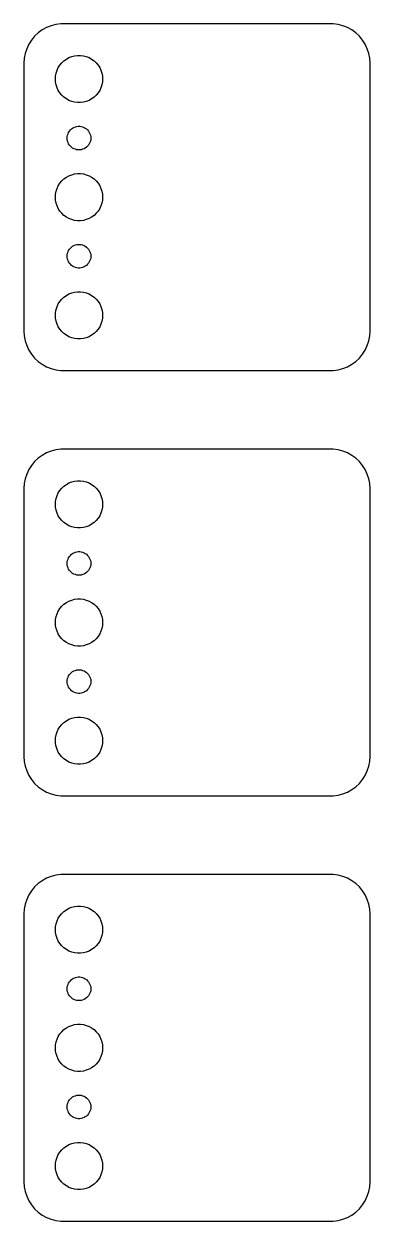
# Model space of a CAD drawing. Header units: metres. Extents: x -22 to 22, y 248 to 508.
# Drawn here: x -22 to 22, y 356 to 508 of the extents above; entities that cross this region are included whole.
import ezdxf

# ---------------------------------------------------------------- set-up
doc = ezdxf.new("R2010")
doc.units = ezdxf.units.M

msp = doc.modelspace()

# ---------------------------------------------------------------- linework, layer by layer
for p, q in [((-18.5451, 507.755), (-19.1289, 507.524)), ((-17.9369, 507.911), (-18.5451, 507.755)), ((-17.3139, 507.99), (-17.9369, 507.911)), ((17.3139, 507.99), (-17.3139, 507.99)), ((17.9369, 507.911), (17.3139, 507.99)), ((18.5451, 507.755), (17.9369, 507.911)), ((19.1289, 507.524), (18.5451, 507.755)), ((-20.6448, 506.423), (-21.0451, 505.939)), ((-20.1871, 506.853), (-20.6448, 506.423)), ((-19.6791, 507.222), (-20.1871, 506.853)), ((-19.1289, 507.524), (-19.6791, 507.222)), ((19.6791, 507.222), (19.1289, 507.524)), ((20.1871, 506.853), (19.6791, 507.222)), ((20.6448, 506.423), (20.1871, 506.853)), ((21.0451, 505.939), (20.6448, 506.423)), ((-21.6489, 504.841), (-21.8429, 504.243)), ((-21.3815, 505.409), (-21.6489, 504.841)), ((-21.0451, 505.939), (-21.3815, 505.409)), ((21.3815, 505.409), (21.0451, 505.939)), ((21.6489, 504.841), (21.3815, 505.409)), ((21.8429, 504.243), (21.6489, 504.841)), ((-21.9606, 503.627), (-22, 503)), ((-21.8429, 504.243), (-21.9606, 503.627)), ((-17.427, 502.763), (-17.1869, 503.054)), ((-17.1869, 503.054), (-16.9123, 503.312)), ((-16.9123, 503.312), (-16.6075, 503.533)), ((-16.6075, 503.533), (-16.2773, 503.714)), ((-16.2773, 503.714), (-15.927, 503.853)), ((-15.927, 503.853), (-15.5621, 503.947)), ((-15.5621, 503.947), (-15.1884, 503.994)), ((-15.1884, 503.994), (-14.8116, 503.994)), ((-14.8116, 503.994), (-14.4379, 503.947)), ((-14.4379, 503.947), (-14.0729, 503.853)), ((-14.0729, 503.853), (-13.7227, 503.714)), ((-13.7227, 503.714), (-13.3925, 503.533)), ((-13.3925, 503.533), (-13.0877, 503.312)), ((-13.0877, 503.312), (-12.8131, 503.054)), ((-12.8131, 503.054), (-12.5729, 502.763)), ((21.9606, 503.627), (21.8429, 504.243)), ((22, 503), (21.9606, 503.627)), ((-22, 503), (-22, 469)), ((-17.9763, 501.376), (-17.9057, 501.746)), ((-17.9057, 501.746), (-17.7893, 502.104)), ((-17.7893, 502.104), (-17.6289, 502.445)), ((-17.6289, 502.445), (-17.427, 502.763)), ((-12.5729, 502.763), (-12.3711, 502.445)), ((-12.3711, 502.445), (-12.2107, 502.104)), ((-12.2107, 502.104), (-12.0942, 501.746)), ((-12.0942, 501.746), (-12.0237, 501.376)), ((22, 469), (22, 503)), ((-18, 501), (-17.9763, 501.376)), ((-17.9763, 500.624), (-18, 501)), ((-17.9057, 500.254), (-17.9763, 500.624)), ((-17.7893, 499.896), (-17.9057, 500.254)), ((-12.0942, 500.254), (-12.2107, 499.896)), ((-12.0237, 500.624), (-12.0942, 500.254)), ((-12.0237, 501.376), (-12, 501)), ((-12, 501), (-12.0237, 500.624)), ((-17.6289, 499.555), (-17.7893, 499.896)), ((-17.427, 499.237), (-17.6289, 499.555)), ((-17.1869, 498.946), (-17.427, 499.237)), ((-16.9123, 498.688), (-17.1869, 498.946)), ((-16.6075, 498.467), (-16.9123, 498.688)), ((-13.0877, 498.688), (-13.3925, 498.467)), ((-12.8131, 498.946), (-13.0877, 498.688)), ((-12.5729, 499.237), (-12.8131, 498.946)), ((-12.3711, 499.555), (-12.5729, 499.237)), ((-12.2107, 499.896), (-12.3711, 499.555)), ((-16.2773, 498.286), (-16.6075, 498.467)), ((-15.927, 498.147), (-16.2773, 498.286)), ((-15.5621, 498.053), (-15.927, 498.147)), ((-15.1884, 498.006), (-15.5621, 498.053)), ((-14.8116, 498.006), (-15.1884, 498.006)), ((-14.4379, 498.053), (-14.8116, 498.006)), ((-14.0729, 498.147), (-14.4379, 498.053)), ((-13.7227, 498.286), (-14.0729, 498.147)), ((-13.3925, 498.467), (-13.7227, 498.286)), ((-16.4529, 493.873), (-16.3947, 494.052)), ((-16.3947, 494.052), (-16.3145, 494.223)), ((-16.3145, 494.223), (-16.2135, 494.382)), ((-16.2135, 494.382), (-16.0934, 494.527)), ((-16.0934, 494.527), (-15.9561, 494.656)), ((-15.9561, 494.656), (-15.8037, 494.766)), ((-15.8037, 494.766), (-15.6387, 494.857)), ((-15.6387, 494.857), (-15.4635, 494.927)), ((-15.4635, 494.927), (-15.2811, 494.973)), ((-15.2811, 494.973), (-15.0942, 494.997)), ((-15.0942, 494.997), (-14.9058, 494.997)), ((-14.9058, 494.997), (-14.7189, 494.973)), ((-14.7189, 494.973), (-14.5365, 494.927)), ((-14.5365, 494.927), (-14.3613, 494.857)), ((-14.3613, 494.857), (-14.1963, 494.766)), ((-14.1963, 494.766), (-14.0439, 494.656)), ((-14.0439, 494.656), (-13.9065, 494.527)), ((-13.9065, 494.527), (-13.7865, 494.382)), ((-13.7865, 494.382), (-13.6855, 494.223)), ((-13.6855, 494.223), (-13.6053, 494.052)), ((-13.6053, 494.052), (-13.5471, 493.873)), ((-16.5, 493.5), (-16.4882, 493.688)), ((-16.4882, 493.312), (-16.5, 493.5)), ((-16.4882, 493.688), (-16.4529, 493.873)), ((-16.4529, 493.127), (-16.4882, 493.312)), ((-16.3947, 492.948), (-16.4529, 493.127)), ((-16.3145, 492.777), (-16.3947, 492.948)), ((-16.2135, 492.618), (-16.3145, 492.777)), ((-16.0934, 492.473), (-16.2135, 492.618)), ((-15.9561, 492.344), (-16.0934, 492.473)), ((-13.9065, 492.473), (-14.0439, 492.344)), ((-13.7865, 492.618), (-13.9065, 492.473)), ((-13.6855, 492.777), (-13.7865, 492.618)), ((-13.6053, 492.948), (-13.6855, 492.777)), ((-13.5471, 493.127), (-13.6053, 492.948)), ((-13.5471, 493.873), (-13.5118, 493.688)), ((-13.5118, 493.312), (-13.5471, 493.127)), ((-13.5118, 493.688), (-13.5, 493.5)), ((-13.5, 493.5), (-13.5118, 493.312)), ((-15.8037, 492.234), (-15.9561, 492.344)), ((-15.6387, 492.143), (-15.8037, 492.234)), ((-15.4635, 492.073), (-15.6387, 492.143)), ((-15.2811, 492.027), (-15.4635, 492.073)), ((-15.0942, 492.003), (-15.2811, 492.027)), ((-14.9058, 492.003), (-15.0942, 492.003)), ((-14.7189, 492.027), (-14.9058, 492.003)), ((-14.5365, 492.073), (-14.7189, 492.027)), ((-14.3613, 492.143), (-14.5365, 492.073)), ((-14.1963, 492.234), (-14.3613, 492.143)), ((-14.0439, 492.344), (-14.1963, 492.234)), ((-17.427, 487.763), (-17.1869, 488.054)), ((-17.1869, 488.054), (-16.9123, 488.312)), ((-16.9123, 488.312), (-16.6075, 488.533)), ((-16.6075, 488.533), (-16.2773, 488.714)), ((-16.2773, 488.714), (-15.927, 488.853)), ((-15.927, 488.853), (-15.5621, 488.947)), ((-15.5621, 488.947), (-15.1884, 488.994)), ((-15.1884, 488.994), (-14.8116, 488.994)), ((-14.8116, 488.994), (-14.4379, 488.947)), ((-14.4379, 488.947), (-14.0729, 488.853)), ((-14.0729, 488.853), (-13.7227, 488.714)), ((-13.7227, 488.714), (-13.3925, 488.533)), ((-13.3925, 488.533), (-13.0877, 488.312)), ((-13.0877, 488.312), (-12.8131, 488.054)), ((-12.8131, 488.054), (-12.5729, 487.763)), ((-18, 486), (-17.9763, 486.376)), ((-17.9763, 486.376), (-17.9057, 486.746)), ((-17.9057, 486.746), (-17.7893, 487.104)), ((-17.7893, 487.104), (-17.6289, 487.445)), ((-17.6289, 487.445), (-17.427, 487.763)), ((-12.5729, 487.763), (-12.3711, 487.445)), ((-12.3711, 487.445), (-12.2107, 487.104)), ((-12.2107, 487.104), (-12.0942, 486.746)), ((-12.0942, 486.746), (-12.0237, 486.376)), ((-12.0237, 486.376), (-12, 486)), ((-17.9763, 485.624), (-18, 486)), ((-17.9057, 485.254), (-17.9763, 485.624)), ((-17.7893, 484.896), (-17.9057, 485.254)), ((-17.6289, 484.555), (-17.7893, 484.896)), ((-12.2107, 484.896), (-12.3711, 484.555)), ((-12.0942, 485.254), (-12.2107, 484.896)), ((-12.0237, 485.624), (-12.0942, 485.254)), ((-12, 486), (-12.0237, 485.624)), ((-17.427, 484.237), (-17.6289, 484.555)), ((-17.1869, 483.946), (-17.427, 484.237)), ((-16.9123, 483.688), (-17.1869, 483.946)), ((-16.6075, 483.467), (-16.9123, 483.688)), ((-16.2773, 483.286), (-16.6075, 483.467)), ((-13.3925, 483.467), (-13.7227, 483.286)), ((-13.0877, 483.688), (-13.3925, 483.467)), ((-12.8131, 483.946), (-13.0877, 483.688)), ((-12.5729, 484.237), (-12.8131, 483.946)), ((-12.3711, 484.555), (-12.5729, 484.237)), ((-15.927, 483.147), (-16.2773, 483.286)), ((-15.5621, 483.053), (-15.927, 483.147)), ((-15.1884, 483.006), (-15.5621, 483.053)), ((-14.8116, 483.006), (-15.1884, 483.006)), ((-14.4379, 483.053), (-14.8116, 483.006)), ((-14.0729, 483.147), (-14.4379, 483.053)), ((-13.7227, 483.286), (-14.0729, 483.147)), ((-16.4882, 478.688), (-16.4529, 478.873)), ((-16.4529, 478.873), (-16.3947, 479.052)), ((-16.3947, 479.052), (-16.3145, 479.223)), ((-16.3145, 479.223), (-16.2135, 479.382)), ((-16.2135, 479.382), (-16.0934, 479.527)), ((-16.0934, 479.527), (-15.9561, 479.656)), ((-15.9561, 479.656), (-15.8037, 479.766)), ((-15.8037, 479.766), (-15.6387, 479.857)), ((-15.6387, 479.857), (-15.4635, 479.927)), ((-15.4635, 479.927), (-15.2811, 479.973)), ((-15.2811, 479.973), (-15.0942, 479.997)), ((-15.0942, 479.997), (-14.9058, 479.997)), ((-14.9058, 479.997), (-14.7189, 479.973)), ((-14.7189, 479.973), (-14.5365, 479.927)), ((-14.5365, 479.927), (-14.3613, 479.857)), ((-14.3613, 479.857), (-14.1963, 479.766)), ((-14.1963, 479.766), (-14.0439, 479.656)), ((-14.0439, 479.656), (-13.9065, 479.527)), ((-13.9065, 479.527), (-13.7865, 479.382)), ((-13.7865, 479.382), (-13.6855, 479.223)), ((-13.6855, 479.223), (-13.6053, 479.052)), ((-13.6053, 479.052), (-13.5471, 478.873)), ((-13.5471, 478.873), (-13.5118, 478.688)), ((-16.5, 478.5), (-16.4882, 478.688)), ((-16.4882, 478.312), (-16.5, 478.5)), ((-16.4529, 478.127), (-16.4882, 478.312)), ((-16.3947, 477.948), (-16.4529, 478.127)), ((-16.3145, 477.777), (-16.3947, 477.948)), ((-16.2135, 477.618), (-16.3145, 477.777)), ((-16.0934, 477.473), (-16.2135, 477.618)), ((-15.9561, 477.344), (-16.0934, 477.473)), ((-15.8037, 477.234), (-15.9561, 477.344)), ((-15.6387, 477.143), (-15.8037, 477.234)), ((-14.1963, 477.234), (-14.3613, 477.143)), ((-14.0439, 477.344), (-14.1963, 477.234)), ((-13.9065, 477.473), (-14.0439, 477.344)), ((-13.7865, 477.618), (-13.9065, 477.473)), ((-13.6855, 477.777), (-13.7865, 477.618)), ((-13.6053, 477.948), (-13.6855, 477.777)), ((-13.5471, 478.127), (-13.6053, 477.948)), ((-13.5118, 478.312), (-13.5471, 478.127)), ((-13.5118, 478.688), (-13.5, 478.5)), ((-13.5, 478.5), (-13.5118, 478.312)), ((-15.4635, 477.073), (-15.6387, 477.143)), ((-15.2811, 477.027), (-15.4635, 477.073)), ((-15.0942, 477.003), (-15.2811, 477.027)), ((-14.9058, 477.003), (-15.0942, 477.003)), ((-14.7189, 477.027), (-14.9058, 477.003)), ((-14.5365, 477.073), (-14.7189, 477.027)), ((-14.3613, 477.143), (-14.5365, 477.073)), ((-17.6289, 472.445), (-17.427, 472.763)), ((-17.427, 472.763), (-17.1869, 473.054)), ((-17.1869, 473.054), (-16.9123, 473.312)), ((-16.9123, 473.312), (-16.6075, 473.533)), ((-16.6075, 473.533), (-16.2773, 473.714)), ((-16.2773, 473.714), (-15.927, 473.853)), ((-15.927, 473.853), (-15.5621, 473.947)), ((-15.5621, 473.947), (-15.1884, 473.994)), ((-15.1884, 473.994), (-14.8116, 473.994)), ((-14.8116, 473.994), (-14.4379, 473.947)), ((-14.4379, 473.947), (-14.0729, 473.853)), ((-14.0729, 473.853), (-13.7227, 473.714)), ((-13.7227, 473.714), (-13.3925, 473.533)), ((-13.3925, 473.533), (-13.0877, 473.312)), ((-13.0877, 473.312), (-12.8131, 473.054)), ((-12.8131, 473.054), (-12.5729, 472.763)), ((-12.5729, 472.763), (-12.3711, 472.445)), ((-18, 471), (-17.9763, 471.376)), ((-17.9763, 471.376), (-17.9057, 471.746)), ((-17.9057, 471.746), (-17.7893, 472.104)), ((-17.7893, 472.104), (-17.6289, 472.445)), ((-12.3711, 472.445), (-12.2107, 472.104)), ((-12.2107, 472.104), (-12.0942, 471.746)), ((-12.0942, 471.746), (-12.0237, 471.376)), ((-12.0237, 471.376), (-12, 471)), ((-17.9763, 470.624), (-18, 471)), ((-17.9057, 470.254), (-17.9763, 470.624)), ((-17.7893, 469.896), (-17.9057, 470.254)), ((-17.6289, 469.555), (-17.7893, 469.896)), ((-12.2107, 469.896), (-12.3711, 469.555)), ((-12.0942, 470.254), (-12.2107, 469.896)), ((-12.0237, 470.624), (-12.0942, 470.254)), ((-12, 471), (-12.0237, 470.624)), ((-22, 469), (-21.9606, 468.373)), ((-21.9606, 468.373), (-21.8429, 467.757)), ((-17.427, 469.237), (-17.6289, 469.555)), ((-17.1869, 468.946), (-17.427, 469.237)), ((-16.9123, 468.688), (-17.1869, 468.946)), ((-16.6075, 468.467), (-16.9123, 468.688)), ((-16.2773, 468.286), (-16.6075, 468.467)), ((-15.927, 468.147), (-16.2773, 468.286)), ((-15.5621, 468.053), (-15.927, 468.147)), ((-14.0729, 468.147), (-14.4379, 468.053)), ((-13.7227, 468.286), (-14.0729, 468.147)), ((-13.3925, 468.467), (-13.7227, 468.286)), ((-13.0877, 468.688), (-13.3925, 468.467)), ((-12.8131, 468.946), (-13.0877, 468.688)), ((-12.5729, 469.237), (-12.8131, 468.946)), ((-12.3711, 469.555), (-12.5729, 469.237)), ((21.8429, 467.757), (21.9606, 468.373)), ((21.9606, 468.373), (22, 469)), ((-21.8429, 467.757), (-21.6489, 467.159)), ((-21.6489, 467.159), (-21.3815, 466.591)), ((-21.3815, 466.591), (-21.0451, 466.061)), ((-15.1884, 468.006), (-15.5621, 468.053)), ((-14.8116, 468.006), (-15.1884, 468.006)), ((-14.4379, 468.053), (-14.8116, 468.006)), ((21.0451, 466.061), (21.3815, 466.591)), ((21.3815, 466.591), (21.6489, 467.159)), ((21.6489, 467.159), (21.8429, 467.757)), ((-21.0451, 466.061), (-20.6448, 465.577)), ((-20.6448, 465.577), (-20.1871, 465.147)), ((-20.1871, 465.147), (-19.6791, 464.778)), ((19.6791, 464.778), (20.1871, 465.147)), ((20.1871, 465.147), (20.6448, 465.577)), ((20.6448, 465.577), (21.0451, 466.061)), ((-19.6791, 464.778), (-19.1289, 464.476)), ((-19.1289, 464.476), (-18.5451, 464.245)), ((-18.5451, 464.245), (-17.9369, 464.089)), ((-17.9369, 464.089), (-17.3139, 464.01)), ((-17.3139, 464.01), (17.3139, 464.01)), ((17.3139, 464.01), (17.9369, 464.089)), ((17.9369, 464.089), (18.5451, 464.245)), ((18.5451, 464.245), (19.1289, 464.476)), ((19.1289, 464.476), (19.6791, 464.778)), ((-19.6791, 453.222), (-20.1871, 452.853)), ((-19.1289, 453.524), (-19.6791, 453.222)), ((-18.5451, 453.755), (-19.1289, 453.524)), ((-17.9369, 453.911), (-18.5451, 453.755)), ((-17.3139, 453.99), (-17.9369, 453.911)), ((17.3139, 453.99), (-17.3139, 453.99)), ((17.9369, 453.911), (17.3139, 453.99)), ((18.5451, 453.755), (17.9369, 453.911)), ((19.1289, 453.524), (18.5451, 453.755)), ((19.6791, 453.222), (19.1289, 453.524)), ((20.1871, 452.853), (19.6791, 453.222)), ((-21.3815, 451.409), (-21.6489, 450.841)), ((-21.0451, 451.939), (-21.3815, 451.409)), ((-20.6448, 452.423), (-21.0451, 451.939)), ((-20.1871, 452.853), (-20.6448, 452.423)), ((20.6448, 452.423), (20.1871, 452.853)), ((21.0451, 451.939), (20.6448, 452.423)), ((21.3815, 451.409), (21.0451, 451.939)), ((21.6489, 450.841), (21.3815, 451.409)), ((-21.8429, 450.243), (-21.9606, 449.627)), ((-21.6489, 450.841), (-21.8429, 450.243)), ((-15.927, 449.853), (-15.5621, 449.947)), ((-15.5621, 449.947), (-15.1884, 449.994)), ((-15.1884, 449.994), (-14.8116, 449.994)), ((-14.8116, 449.994), (-14.4379, 449.947)), ((-14.4379, 449.947), (-14.0729, 449.853)), ((21.8429, 450.243), (21.6489, 450.841)), ((21.9606, 449.627), (21.8429, 450.243)), ((-21.9606, 449.627), (-22, 449)), ((-22, 449), (-22, 415)), ((-17.7893, 448.104), (-17.6289, 448.445)), ((-17.6289, 448.445), (-17.427, 448.763)), ((-17.427, 448.763), (-17.1869, 449.054)), ((-17.1869, 449.054), (-16.9123, 449.312)), ((-16.9123, 449.312), (-16.6075, 449.533)), ((-16.6075, 449.533), (-16.2773, 449.714)), ((-16.2773, 449.714), (-15.927, 449.853)), ((-14.0729, 449.853), (-13.7227, 449.714)), ((-13.7227, 449.714), (-13.3925, 449.533)), ((-13.3925, 449.533), (-13.0877, 449.312)), ((-13.0877, 449.312), (-12.8131, 449.054)), ((-12.8131, 449.054), (-12.5729, 448.763)), ((-12.5729, 448.763), (-12.3711, 448.445)), ((-12.3711, 448.445), (-12.2107, 448.104)), ((22, 449), (21.9606, 449.627)), ((22, 415), (22, 449)), ((-18, 447), (-17.9763, 447.376)), ((-17.9763, 446.624), (-18, 447)), ((-17.9763, 447.376), (-17.9057, 447.746)), ((-17.9057, 447.746), (-17.7893, 448.104)), ((-12.2107, 448.104), (-12.0942, 447.746)), ((-12.0942, 447.746), (-12.0237, 447.376)), ((-12.0237, 447.376), (-12, 447)), ((-12, 447), (-12.0237, 446.624)), ((-17.9057, 446.254), (-17.9763, 446.624)), ((-17.7893, 445.896), (-17.9057, 446.254)), ((-17.6289, 445.555), (-17.7893, 445.896)), ((-17.427, 445.237), (-17.6289, 445.555)), ((-12.3711, 445.555), (-12.5729, 445.237)), ((-12.2107, 445.896), (-12.3711, 445.555)), ((-12.0942, 446.254), (-12.2107, 445.896)), ((-12.0237, 446.624), (-12.0942, 446.254)), ((-17.1869, 444.946), (-17.427, 445.237)), ((-16.9123, 444.688), (-17.1869, 444.946)), ((-16.6075, 444.467), (-16.9123, 444.688)), ((-16.2773, 444.286), (-16.6075, 444.467)), ((-15.927, 444.147), (-16.2773, 444.286)), ((-15.5621, 444.053), (-15.927, 444.147)), ((-15.1884, 444.006), (-15.5621, 444.053)), ((-14.8116, 444.006), (-15.1884, 444.006)), ((-14.4379, 444.053), (-14.8116, 444.006)), ((-14.0729, 444.147), (-14.4379, 444.053)), ((-13.7227, 444.286), (-14.0729, 444.147)), ((-13.3925, 444.467), (-13.7227, 444.286)), ((-13.0877, 444.688), (-13.3925, 444.467)), ((-12.8131, 444.946), (-13.0877, 444.688)), ((-12.5729, 445.237), (-12.8131, 444.946)), ((-15.9561, 440.656), (-15.8037, 440.766)), ((-15.8037, 440.766), (-15.6387, 440.857)), ((-15.6387, 440.857), (-15.4635, 440.927)), ((-15.4635, 440.927), (-15.2811, 440.973)), ((-15.2811, 440.973), (-15.0942, 440.997)), ((-15.0942, 440.997), (-14.9058, 440.997)), ((-14.9058, 440.997), (-14.7189, 440.973)), ((-14.7189, 440.973), (-14.5365, 440.927)), ((-14.5365, 440.927), (-14.3613, 440.857)), ((-14.3613, 440.857), (-14.1963, 440.766)), ((-14.1963, 440.766), (-14.0439, 440.656)), ((-16.5, 439.5), (-16.4882, 439.688)), ((-16.4882, 439.312), (-16.5, 439.5)), ((-16.4882, 439.688), (-16.4529, 439.873)), ((-16.4529, 439.127), (-16.4882, 439.312)), ((-16.4529, 439.873), (-16.3947, 440.052)), ((-16.3947, 440.052), (-16.3145, 440.223)), ((-16.3145, 440.223), (-16.2135, 440.382)), ((-16.2135, 440.382), (-16.0934, 440.527)), ((-16.0934, 440.527), (-15.9561, 440.656)), ((-14.0439, 440.656), (-13.9065, 440.527)), ((-13.9065, 440.527), (-13.7865, 440.382)), ((-13.7865, 440.382), (-13.6855, 440.223)), ((-13.6855, 440.223), (-13.6053, 440.052)), ((-13.6053, 440.052), (-13.5471, 439.873)), ((-13.5471, 439.873), (-13.5118, 439.688)), ((-13.5118, 439.312), (-13.5471, 439.127)), ((-13.5118, 439.688), (-13.5, 439.5)), ((-13.5, 439.5), (-13.5118, 439.312)), ((-16.3947, 438.948), (-16.4529, 439.127)), ((-16.3145, 438.777), (-16.3947, 438.948)), ((-16.2135, 438.618), (-16.3145, 438.777)), ((-16.0934, 438.473), (-16.2135, 438.618)), ((-15.9561, 438.344), (-16.0934, 438.473)), ((-15.8037, 438.234), (-15.9561, 438.344)), ((-15.6387, 438.143), (-15.8037, 438.234)), ((-15.4635, 438.073), (-15.6387, 438.143)), ((-15.2811, 438.027), (-15.4635, 438.073)), ((-15.0942, 438.003), (-15.2811, 438.027)), ((-14.9058, 438.003), (-15.0942, 438.003)), ((-14.7189, 438.027), (-14.9058, 438.003)), ((-14.5365, 438.073), (-14.7189, 438.027)), ((-14.3613, 438.143), (-14.5365, 438.073)), ((-14.1963, 438.234), (-14.3613, 438.143)), ((-14.0439, 438.344), (-14.1963, 438.234)), ((-13.9065, 438.473), (-14.0439, 438.344)), ((-13.7865, 438.618), (-13.9065, 438.473)), ((-13.6855, 438.777), (-13.7865, 438.618)), ((-13.6053, 438.948), (-13.6855, 438.777)), ((-13.5471, 439.127), (-13.6053, 438.948)), ((-16.6075, 434.533), (-16.2773, 434.714)), ((-16.2773, 434.714), (-15.927, 434.853)), ((-15.927, 434.853), (-15.5621, 434.947)), ((-15.5621, 434.947), (-15.1884, 434.994)), ((-15.1884, 434.994), (-14.8116, 434.994)), ((-14.8116, 434.994), (-14.4379, 434.947)), ((-14.4379, 434.947), (-14.0729, 434.853)), ((-14.0729, 434.853), (-13.7227, 434.714)), ((-13.7227, 434.714), (-13.3925, 434.533)), ((-17.7893, 433.104), (-17.6289, 433.445)), ((-17.6289, 433.445), (-17.427, 433.763)), ((-17.427, 433.763), (-17.1869, 434.054)), ((-17.1869, 434.054), (-16.9123, 434.312)), ((-16.9123, 434.312), (-16.6075, 434.533)), ((-13.3925, 434.533), (-13.0877, 434.312)), ((-13.0877, 434.312), (-12.8131, 434.054)), ((-12.8131, 434.054), (-12.5729, 433.763)), ((-12.5729, 433.763), (-12.3711, 433.445)), ((-12.3711, 433.445), (-12.2107, 433.104)), ((-18, 432), (-17.9763, 432.376)), ((-17.9763, 431.624), (-18, 432)), ((-17.9763, 432.376), (-17.9057, 432.746)), ((-17.9057, 431.254), (-17.9763, 431.624)), ((-17.9057, 432.746), (-17.7893, 433.104)), ((-12.2107, 433.104), (-12.0942, 432.746)), ((-12.0942, 432.746), (-12.0237, 432.376)), ((-12.0237, 431.624), (-12.0942, 431.254)), ((-12.0237, 432.376), (-12, 432)), ((-12, 432), (-12.0237, 431.624)), ((-17.7893, 430.896), (-17.9057, 431.254)), ((-17.6289, 430.555), (-17.7893, 430.896)), ((-17.427, 430.237), (-17.6289, 430.555)), ((-17.1869, 429.946), (-17.427, 430.237)), ((-12.5729, 430.237), (-12.8131, 429.946)), ((-12.3711, 430.555), (-12.5729, 430.237)), ((-12.2107, 430.896), (-12.3711, 430.555)), ((-12.0942, 431.254), (-12.2107, 430.896)), ((-16.9123, 429.688), (-17.1869, 429.946)), ((-16.6075, 429.467), (-16.9123, 429.688)), ((-16.2773, 429.286), (-16.6075, 429.467)), ((-15.927, 429.147), (-16.2773, 429.286)), ((-15.5621, 429.053), (-15.927, 429.147)), ((-15.1884, 429.006), (-15.5621, 429.053)), ((-14.8116, 429.006), (-15.1884, 429.006)), ((-14.4379, 429.053), (-14.8116, 429.006)), ((-14.0729, 429.147), (-14.4379, 429.053)), ((-13.7227, 429.286), (-14.0729, 429.147)), ((-13.3925, 429.467), (-13.7227, 429.286)), ((-13.0877, 429.688), (-13.3925, 429.467)), ((-12.8131, 429.946), (-13.0877, 429.688)), ((-16.0934, 425.527), (-15.9561, 425.656)), ((-15.9561, 425.656), (-15.8037, 425.766)), ((-15.8037, 425.766), (-15.6387, 425.857)), ((-15.6387, 425.857), (-15.4635, 425.927)), ((-15.4635, 425.927), (-15.2811, 425.973)), ((-15.2811, 425.973), (-15.0942, 425.997)), ((-15.0942, 425.997), (-14.9058, 425.997)), ((-14.9058, 425.997), (-14.7189, 425.973)), ((-14.7189, 425.973), (-14.5365, 425.927)), ((-14.5365, 425.927), (-14.3613, 425.857)), ((-14.3613, 425.857), (-14.1963, 425.766)), ((-14.1963, 425.766), (-14.0439, 425.656)), ((-14.0439, 425.656), (-13.9065, 425.527)), ((-16.5, 424.5), (-16.4882, 424.688)), ((-16.4882, 424.312), (-16.5, 424.5)), ((-16.4882, 424.688), (-16.4529, 424.873)), ((-16.4529, 424.127), (-16.4882, 424.312)), ((-16.4529, 424.873), (-16.3947, 425.052)), ((-16.3947, 423.948), (-16.4529, 424.127)), ((-16.3947, 425.052), (-16.3145, 425.223)), ((-16.3145, 425.223), (-16.2135, 425.382)), ((-16.2135, 425.382), (-16.0934, 425.527)), ((-13.9065, 425.527), (-13.7865, 425.382)), ((-13.7865, 425.382), (-13.6855, 425.223)), ((-13.6855, 425.223), (-13.6053, 425.052)), ((-13.6053, 425.052), (-13.5471, 424.873)), ((-13.5471, 424.127), (-13.6053, 423.948)), ((-13.5471, 424.873), (-13.5118, 424.688)), ((-13.5118, 424.312), (-13.5471, 424.127)), ((-13.5118, 424.688), (-13.5, 424.5)), ((-13.5, 424.5), (-13.5118, 424.312)), ((-16.3145, 423.777), (-16.3947, 423.948)), ((-16.2135, 423.618), (-16.3145, 423.777)), ((-16.0934, 423.473), (-16.2135, 423.618)), ((-15.9561, 423.344), (-16.0934, 423.473)), ((-15.8037, 423.234), (-15.9561, 423.344)), ((-15.6387, 423.143), (-15.8037, 423.234)), ((-15.4635, 423.073), (-15.6387, 423.143)), ((-15.2811, 423.027), (-15.4635, 423.073)), ((-15.0942, 423.003), (-15.2811, 423.027)), ((-14.9058, 423.003), (-15.0942, 423.003)), ((-14.7189, 423.027), (-14.9058, 423.003)), ((-14.5365, 423.073), (-14.7189, 423.027)), ((-14.3613, 423.143), (-14.5365, 423.073)), ((-14.1963, 423.234), (-14.3613, 423.143)), ((-14.0439, 423.344), (-14.1963, 423.234)), ((-13.9065, 423.473), (-14.0439, 423.344)), ((-13.7865, 423.618), (-13.9065, 423.473)), ((-13.6855, 423.777), (-13.7865, 423.618)), ((-13.6053, 423.948), (-13.6855, 423.777)), ((-16.9123, 419.312), (-16.6075, 419.533)), ((-16.6075, 419.533), (-16.2773, 419.714)), ((-16.2773, 419.714), (-15.927, 419.853)), ((-15.927, 419.853), (-15.5621, 419.947)), ((-15.5621, 419.947), (-15.1884, 419.994)), ((-15.1884, 419.994), (-14.8116, 419.994)), ((-14.8116, 419.994), (-14.4379, 419.947)), ((-14.4379, 419.947), (-14.0729, 419.853)), ((-14.0729, 419.853), (-13.7227, 419.714)), ((-13.7227, 419.714), (-13.3925, 419.533)), ((-13.3925, 419.533), (-13.0877, 419.312)), ((-17.9057, 417.746), (-17.7893, 418.104)), ((-17.7893, 418.104), (-17.6289, 418.445)), ((-17.6289, 418.445), (-17.427, 418.763)), ((-17.427, 418.763), (-17.1869, 419.054)), ((-17.1869, 419.054), (-16.9123, 419.312)), ((-13.0877, 419.312), (-12.8131, 419.054)), ((-12.8131, 419.054), (-12.5729, 418.763)), ((-12.5729, 418.763), (-12.3711, 418.445)), ((-12.3711, 418.445), (-12.2107, 418.104)), ((-12.2107, 418.104), (-12.0942, 417.746)), ((-18, 417), (-17.9763, 417.376)), ((-17.9763, 416.624), (-18, 417)), ((-17.9763, 417.376), (-17.9057, 417.746)), ((-17.9057, 416.254), (-17.9763, 416.624)), ((-12.0942, 417.746), (-12.0237, 417.376)), ((-12.0237, 416.624), (-12.0942, 416.254)), ((-12.0237, 417.376), (-12, 417)), ((-12, 417), (-12.0237, 416.624)), ((-22, 415), (-21.9606, 414.373)), ((-17.7893, 415.896), (-17.9057, 416.254)), ((-17.6289, 415.555), (-17.7893, 415.896)), ((-17.427, 415.237), (-17.6289, 415.555)), ((-17.1869, 414.946), (-17.427, 415.237)), ((-16.9123, 414.688), (-17.1869, 414.946)), ((-12.8131, 414.946), (-13.0877, 414.688)), ((-12.5729, 415.237), (-12.8131, 414.946)), ((-12.3711, 415.555), (-12.5729, 415.237)), ((-12.2107, 415.896), (-12.3711, 415.555)), ((-12.0942, 416.254), (-12.2107, 415.896)), ((21.9606, 414.373), (22, 415)), ((-21.9606, 414.373), (-21.8429, 413.757)), ((-21.8429, 413.757), (-21.6489, 413.159)), ((-16.6075, 414.467), (-16.9123, 414.688)), ((-16.2773, 414.286), (-16.6075, 414.467)), ((-15.927, 414.147), (-16.2773, 414.286)), ((-15.5621, 414.053), (-15.927, 414.147)), ((-15.1884, 414.006), (-15.5621, 414.053)), ((-14.8116, 414.006), (-15.1884, 414.006)), ((-14.4379, 414.053), (-14.8116, 414.006)), ((-14.0729, 414.147), (-14.4379, 414.053)), ((-13.7227, 414.286), (-14.0729, 414.147)), ((-13.3925, 414.467), (-13.7227, 414.286)), ((-13.0877, 414.688), (-13.3925, 414.467)), ((21.6489, 413.159), (21.8429, 413.757)), ((21.8429, 413.757), (21.9606, 414.373)), ((-21.6489, 413.159), (-21.3815, 412.591)), ((-21.3815, 412.591), (-21.0451, 412.061)), ((-21.0451, 412.061), (-20.6448, 411.577)), ((20.6448, 411.577), (21.0451, 412.061)), ((21.0451, 412.061), (21.3815, 412.591)), ((21.3815, 412.591), (21.6489, 413.159)), ((-20.6448, 411.577), (-20.1871, 411.147)), ((-20.1871, 411.147), (-19.6791, 410.778)), ((-19.6791, 410.778), (-19.1289, 410.476)), ((-19.1289, 410.476), (-18.5451, 410.245)), ((18.5451, 410.245), (19.1289, 410.476)), ((19.1289, 410.476), (19.6791, 410.778)), ((19.6791, 410.778), (20.1871, 411.147)), ((20.1871, 411.147), (20.6448, 411.577)), ((-18.5451, 410.245), (-17.9369, 410.089)), ((-17.9369, 410.089), (-17.3139, 410.01)), ((-17.3139, 410.01), (17.3139, 410.01)), ((17.3139, 410.01), (17.9369, 410.089)), ((17.9369, 410.089), (18.5451, 410.245)), ((-18.5451, 399.755), (-19.1289, 399.524)), ((-17.9369, 399.911), (-18.5451, 399.755)), ((-17.3139, 399.99), (-17.9369, 399.911)), ((17.3139, 399.99), (-17.3139, 399.99)), ((17.9369, 399.911), (17.3139, 399.99)), ((18.5451, 399.755), (17.9369, 399.911)), ((19.1289, 399.524), (18.5451, 399.755)), ((-20.6448, 398.423), (-21.0451, 397.939)), ((-20.1871, 398.853), (-20.6448, 398.423)), ((-19.6791, 399.222), (-20.1871, 398.853)), ((-19.1289, 399.524), (-19.6791, 399.222)), ((19.6791, 399.222), (19.1289, 399.524)), ((20.1871, 398.853), (19.6791, 399.222)), ((20.6448, 398.423), (20.1871, 398.853)), ((21.0451, 397.939), (20.6448, 398.423)), ((-21.6489, 396.841), (-21.8429, 396.243)), ((-21.3815, 397.409), (-21.6489, 396.841)), ((-21.0451, 397.939), (-21.3815, 397.409)), ((21.3815, 397.409), (21.0451, 397.939)), ((21.6489, 396.841), (21.3815, 397.409)), ((21.8429, 396.243), (21.6489, 396.841)), ((-21.9606, 395.627), (-22, 395)), ((-21.8429, 396.243), (-21.9606, 395.627)), ((-17.1869, 395.054), (-16.9123, 395.312)), ((-16.9123, 395.312), (-16.6075, 395.533)), ((-16.6075, 395.533), (-16.2773, 395.714)), ((-16.2773, 395.714), (-15.927, 395.853)), ((-15.927, 395.853), (-15.5621, 395.947)), ((-15.5621, 395.947), (-15.1884, 395.994)), ((-15.1884, 395.994), (-14.8116, 395.994)), ((-14.8116, 395.994), (-14.4379, 395.947)), ((-14.4379, 395.947), (-14.0729, 395.853)), ((-14.0729, 395.853), (-13.7227, 395.714)), ((-13.7227, 395.714), (-13.3925, 395.533)), ((-13.3925, 395.533), (-13.0877, 395.312)), ((-13.0877, 395.312), (-12.8131, 395.054)), ((21.9606, 395.627), (21.8429, 396.243)), ((22, 395), (21.9606, 395.627)), ((-22, 395), (-22, 361)), ((-17.9763, 393.376), (-17.9057, 393.746)), ((-17.9057, 393.746), (-17.7893, 394.104)), ((-17.7893, 394.104), (-17.6289, 394.445)), ((-17.6289, 394.445), (-17.427, 394.763)), ((-17.427, 394.763), (-17.1869, 395.054)), ((-12.8131, 395.054), (-12.5729, 394.763)), ((-12.5729, 394.763), (-12.3711, 394.445)), ((-12.3711, 394.445), (-12.2107, 394.104)), ((-12.2107, 394.104), (-12.0942, 393.746)), ((-12.0942, 393.746), (-12.0237, 393.376)), ((22, 361), (22, 395)), ((-18, 393), (-17.9763, 393.376)), ((-17.9763, 392.624), (-18, 393)), ((-17.9057, 392.254), (-17.9763, 392.624)), ((-17.7893, 391.896), (-17.9057, 392.254)), ((-12.0942, 392.254), (-12.2107, 391.896)), ((-12.0237, 392.624), (-12.0942, 392.254)), ((-12.0237, 393.376), (-12, 393)), ((-12, 393), (-12.0237, 392.624)), ((-17.6289, 391.555), (-17.7893, 391.896)), ((-17.427, 391.237), (-17.6289, 391.555)), ((-17.1869, 390.946), (-17.427, 391.237)), ((-16.9123, 390.688), (-17.1869, 390.946)), ((-16.6075, 390.467), (-16.9123, 390.688)), ((-13.0877, 390.688), (-13.3925, 390.467)), ((-12.8131, 390.946), (-13.0877, 390.688)), ((-12.5729, 391.237), (-12.8131, 390.946)), ((-12.3711, 391.555), (-12.5729, 391.237)), ((-12.2107, 391.896), (-12.3711, 391.555)), ((-16.2773, 390.286), (-16.6075, 390.467)), ((-15.927, 390.147), (-16.2773, 390.286)), ((-15.5621, 390.053), (-15.927, 390.147)), ((-15.1884, 390.006), (-15.5621, 390.053)), ((-14.8116, 390.006), (-15.1884, 390.006)), ((-14.4379, 390.053), (-14.8116, 390.006)), ((-14.0729, 390.147), (-14.4379, 390.053)), ((-13.7227, 390.286), (-14.0729, 390.147)), ((-13.3925, 390.467), (-13.7227, 390.286)), ((-16.4529, 385.873), (-16.3947, 386.052)), ((-16.3947, 386.052), (-16.3145, 386.223)), ((-16.3145, 386.223), (-16.2135, 386.382)), ((-16.2135, 386.382), (-16.0934, 386.527)), ((-16.0934, 386.527), (-15.9561, 386.656)), ((-15.9561, 386.656), (-15.8037, 386.766)), ((-15.8037, 386.766), (-15.6387, 386.857)), ((-15.6387, 386.857), (-15.4635, 386.927)), ((-15.4635, 386.927), (-15.2811, 386.973)), ((-15.2811, 386.973), (-15.0942, 386.997)), ((-15.0942, 386.997), (-14.9058, 386.997)), ((-14.9058, 386.997), (-14.7189, 386.973)), ((-14.7189, 386.973), (-14.5365, 386.927)), ((-14.5365, 386.927), (-14.3613, 386.857)), ((-14.3613, 386.857), (-14.1963, 386.766)), ((-14.1963, 386.766), (-14.0439, 386.656)), ((-14.0439, 386.656), (-13.9065, 386.527)), ((-13.9065, 386.527), (-13.7865, 386.382)), ((-13.7865, 386.382), (-13.6855, 386.223)), ((-13.6855, 386.223), (-13.6053, 386.052)), ((-13.6053, 386.052), (-13.5471, 385.873)), ((-16.5, 385.5), (-16.4882, 385.688)), ((-16.4882, 385.312), (-16.5, 385.5)), ((-16.4882, 385.688), (-16.4529, 385.873)), ((-16.4529, 385.127), (-16.4882, 385.312)), ((-16.3947, 384.948), (-16.4529, 385.127)), ((-16.3145, 384.777), (-16.3947, 384.948)), ((-16.2135, 384.618), (-16.3145, 384.777)), ((-16.0934, 384.473), (-16.2135, 384.618)), ((-13.7865, 384.618), (-13.9065, 384.473)), ((-13.6855, 384.777), (-13.7865, 384.618)), ((-13.6053, 384.948), (-13.6855, 384.777)), ((-13.5471, 385.127), (-13.6053, 384.948)), ((-13.5471, 385.873), (-13.5118, 385.688)), ((-13.5118, 385.312), (-13.5471, 385.127)), ((-13.5118, 385.688), (-13.5, 385.5)), ((-13.5, 385.5), (-13.5118, 385.312)), ((-15.9561, 384.344), (-16.0934, 384.473)), ((-15.8037, 384.234), (-15.9561, 384.344)), ((-15.6387, 384.143), (-15.8037, 384.234)), ((-15.4635, 384.073), (-15.6387, 384.143)), ((-15.2811, 384.027), (-15.4635, 384.073)), ((-15.0942, 384.003), (-15.2811, 384.027)), ((-14.9058, 384.003), (-15.0942, 384.003)), ((-14.7189, 384.027), (-14.9058, 384.003)), ((-14.5365, 384.073), (-14.7189, 384.027)), ((-14.3613, 384.143), (-14.5365, 384.073)), ((-14.1963, 384.234), (-14.3613, 384.143)), ((-14.0439, 384.344), (-14.1963, 384.234)), ((-13.9065, 384.473), (-14.0439, 384.344)), ((-17.427, 379.763), (-17.1869, 380.054)), ((-17.1869, 380.054), (-16.9123, 380.312)), ((-16.9123, 380.312), (-16.6075, 380.533)), ((-16.6075, 380.533), (-16.2773, 380.714)), ((-16.2773, 380.714), (-15.927, 380.853)), ((-15.927, 380.853), (-15.5621, 380.947)), ((-15.5621, 380.947), (-15.1884, 380.994)), ((-15.1884, 380.994), (-14.8116, 380.994)), ((-14.8116, 380.994), (-14.4379, 380.947)), ((-14.4379, 380.947), (-14.0729, 380.853)), ((-14.0729, 380.853), (-13.7227, 380.714)), ((-13.7227, 380.714), (-13.3925, 380.533)), ((-13.3925, 380.533), (-13.0877, 380.312)), ((-13.0877, 380.312), (-12.8131, 380.054)), ((-12.8131, 380.054), (-12.5729, 379.763)), ((-17.9763, 378.376), (-17.9057, 378.746)), ((-17.9057, 378.746), (-17.7893, 379.104)), ((-17.7893, 379.104), (-17.6289, 379.445)), ((-17.6289, 379.445), (-17.427, 379.763)), ((-12.5729, 379.763), (-12.3711, 379.445)), ((-12.3711, 379.445), (-12.2107, 379.104)), ((-12.2107, 379.104), (-12.0942, 378.746)), ((-12.0942, 378.746), (-12.0237, 378.376)), ((-18, 378), (-17.9763, 378.376)), ((-17.9763, 377.624), (-18, 378)), ((-17.9057, 377.254), (-17.9763, 377.624)), ((-17.7893, 376.896), (-17.9057, 377.254)), ((-12.0942, 377.254), (-12.2107, 376.896)), ((-12.0237, 377.624), (-12.0942, 377.254)), ((-12.0237, 378.376), (-12, 378)), ((-12, 378), (-12.0237, 377.624)), ((-17.6289, 376.555), (-17.7893, 376.896)), ((-17.427, 376.237), (-17.6289, 376.555)), ((-17.1869, 375.946), (-17.427, 376.237)), ((-16.9123, 375.688), (-17.1869, 375.946)), ((-16.6075, 375.467), (-16.9123, 375.688)), ((-16.2773, 375.286), (-16.6075, 375.467)), ((-13.3925, 375.467), (-13.7227, 375.286)), ((-13.0877, 375.688), (-13.3925, 375.467)), ((-12.8131, 375.946), (-13.0877, 375.688)), ((-12.5729, 376.237), (-12.8131, 375.946)), ((-12.3711, 376.555), (-12.5729, 376.237)), ((-12.2107, 376.896), (-12.3711, 376.555)), ((-15.927, 375.147), (-16.2773, 375.286)), ((-15.5621, 375.053), (-15.927, 375.147)), ((-15.1884, 375.006), (-15.5621, 375.053)), ((-14.8116, 375.006), (-15.1884, 375.006)), ((-14.4379, 375.053), (-14.8116, 375.006)), ((-14.0729, 375.147), (-14.4379, 375.053)), ((-13.7227, 375.286), (-14.0729, 375.147)), ((-16.4882, 370.688), (-16.4529, 370.873)), ((-16.4529, 370.873), (-16.3947, 371.052)), ((-16.3947, 371.052), (-16.3145, 371.223)), ((-16.3145, 371.223), (-16.2135, 371.382)), ((-16.2135, 371.382), (-16.0934, 371.527)), ((-16.0934, 371.527), (-15.9561, 371.656)), ((-15.9561, 371.656), (-15.8037, 371.766)), ((-15.8037, 371.766), (-15.6387, 371.857)), ((-15.6387, 371.857), (-15.4635, 371.927)), ((-15.4635, 371.927), (-15.2811, 371.973)), ((-15.2811, 371.973), (-15.0942, 371.997)), ((-15.0942, 371.997), (-14.9058, 371.997)), ((-14.9058, 371.997), (-14.7189, 371.973)), ((-14.7189, 371.973), (-14.5365, 371.927)), ((-14.5365, 371.927), (-14.3613, 371.857)), ((-14.3613, 371.857), (-14.1963, 371.766)), ((-14.1963, 371.766), (-14.0439, 371.656)), ((-14.0439, 371.656), (-13.9065, 371.527)), ((-13.9065, 371.527), (-13.7865, 371.382)), ((-13.7865, 371.382), (-13.6855, 371.223)), ((-13.6855, 371.223), (-13.6053, 371.052)), ((-13.6053, 371.052), (-13.5471, 370.873)), ((-13.5471, 370.873), (-13.5118, 370.688)), ((-16.5, 370.5), (-16.4882, 370.688)), ((-16.4882, 370.312), (-16.5, 370.5)), ((-16.4529, 370.127), (-16.4882, 370.312)), ((-16.3947, 369.948), (-16.4529, 370.127)), ((-16.3145, 369.777), (-16.3947, 369.948)), ((-16.2135, 369.618), (-16.3145, 369.777)), ((-16.0934, 369.473), (-16.2135, 369.618)), ((-15.9561, 369.344), (-16.0934, 369.473)), ((-15.8037, 369.234), (-15.9561, 369.344)), ((-14.0439, 369.344), (-14.1963, 369.234)), ((-13.9065, 369.473), (-14.0439, 369.344)), ((-13.7865, 369.618), (-13.9065, 369.473)), ((-13.6855, 369.777), (-13.7865, 369.618)), ((-13.6053, 369.948), (-13.6855, 369.777)), ((-13.5471, 370.127), (-13.6053, 369.948)), ((-13.5118, 370.312), (-13.5471, 370.127)), ((-13.5118, 370.688), (-13.5, 370.5)), ((-13.5, 370.5), (-13.5118, 370.312)), ((-15.6387, 369.143), (-15.8037, 369.234)), ((-15.4635, 369.073), (-15.6387, 369.143)), ((-15.2811, 369.027), (-15.4635, 369.073)), ((-15.0942, 369.003), (-15.2811, 369.027)), ((-14.9058, 369.003), (-15.0942, 369.003)), ((-14.7189, 369.027), (-14.9058, 369.003)), ((-14.5365, 369.073), (-14.7189, 369.027)), ((-14.3613, 369.143), (-14.5365, 369.073)), ((-14.1963, 369.234), (-14.3613, 369.143)), ((-17.6289, 364.445), (-17.427, 364.763)), ((-17.427, 364.763), (-17.1869, 365.054)), ((-17.1869, 365.054), (-16.9123, 365.312)), ((-16.9123, 365.312), (-16.6075, 365.533)), ((-16.6075, 365.533), (-16.2773, 365.714)), ((-16.2773, 365.714), (-15.927, 365.853)), ((-15.927, 365.853), (-15.5621, 365.947)), ((-15.5621, 365.947), (-15.1884, 365.994)), ((-15.1884, 365.994), (-14.8116, 365.994)), ((-14.8116, 365.994), (-14.4379, 365.947)), ((-14.4379, 365.947), (-14.0729, 365.853)), ((-14.0729, 365.853), (-13.7227, 365.714)), ((-13.7227, 365.714), (-13.3925, 365.533)), ((-13.3925, 365.533), (-13.0877, 365.312)), ((-13.0877, 365.312), (-12.8131, 365.054)), ((-12.8131, 365.054), (-12.5729, 364.763)), ((-12.5729, 364.763), (-12.3711, 364.445)), ((-18, 363), (-17.9763, 363.376)), ((-17.9763, 363.376), (-17.9057, 363.746)), ((-17.9057, 363.746), (-17.7893, 364.104)), ((-17.7893, 364.104), (-17.6289, 364.445)), ((-12.3711, 364.445), (-12.2107, 364.104)), ((-12.2107, 364.104), (-12.0942, 363.746)), ((-12.0942, 363.746), (-12.0237, 363.376)), ((-12.0237, 363.376), (-12, 363)), ((-17.9763, 362.624), (-18, 363)), ((-17.9057, 362.254), (-17.9763, 362.624)), ((-17.7893, 361.896), (-17.9057, 362.254)), ((-17.6289, 361.555), (-17.7893, 361.896)), ((-12.2107, 361.896), (-12.3711, 361.555)), ((-12.0942, 362.254), (-12.2107, 361.896)), ((-12.0237, 362.624), (-12.0942, 362.254)), ((-12, 363), (-12.0237, 362.624)), ((-22, 361), (-21.9606, 360.373)), ((-21.9606, 360.373), (-21.8429, 359.757)), ((-17.427, 361.237), (-17.6289, 361.555)), ((-17.1869, 360.946), (-17.427, 361.237)), ((-16.9123, 360.688), (-17.1869, 360.946)), ((-16.6075, 360.467), (-16.9123, 360.688)), ((-16.2773, 360.286), (-16.6075, 360.467)), ((-15.927, 360.147), (-16.2773, 360.286)), ((-13.7227, 360.286), (-14.0729, 360.147)), ((-13.3925, 360.467), (-13.7227, 360.286)), ((-13.0877, 360.688), (-13.3925, 360.467)), ((-12.8131, 360.946), (-13.0877, 360.688)), ((-12.5729, 361.237), (-12.8131, 360.946)), ((-12.3711, 361.555), (-12.5729, 361.237)), ((21.8429, 359.757), (21.9606, 360.373)), ((21.9606, 360.373), (22, 361)), ((-21.8429, 359.757), (-21.6489, 359.159)), ((-21.6489, 359.159), (-21.3815, 358.591)), ((-15.5621, 360.053), (-15.927, 360.147)), ((-15.1884, 360.006), (-15.5621, 360.053)), ((-14.8116, 360.006), (-15.1884, 360.006)), ((-14.4379, 360.053), (-14.8116, 360.006)), ((-14.0729, 360.147), (-14.4379, 360.053)), ((21.3815, 358.591), (21.6489, 359.159)), ((21.6489, 359.159), (21.8429, 359.757)), ((-21.3815, 358.591), (-21.0451, 358.061)), ((-21.0451, 358.061), (-20.6448, 357.577)), ((-20.6448, 357.577), (-20.1871, 357.147)), ((20.1871, 357.147), (20.6448, 357.577)), ((20.6448, 357.577), (21.0451, 358.061)), ((21.0451, 358.061), (21.3815, 358.591)), ((-20.1871, 357.147), (-19.6791, 356.778)), ((-19.6791, 356.778), (-19.1289, 356.476)), ((-19.1289, 356.476), (-18.5451, 356.245)), ((-18.5451, 356.245), (-17.9369, 356.089)), ((-17.9369, 356.089), (-17.3139, 356.01)), ((-17.3139, 356.01), (17.3139, 356.01)), ((17.3139, 356.01), (17.9369, 356.089)), ((17.9369, 356.089), (18.5451, 356.245)), ((18.5451, 356.245), (19.1289, 356.476)), ((19.1289, 356.476), (19.6791, 356.778)), ((19.6791, 356.778), (20.1871, 357.147))]:
    msp.add_line(p, q)

doc.saveas('drawing.dxf')
